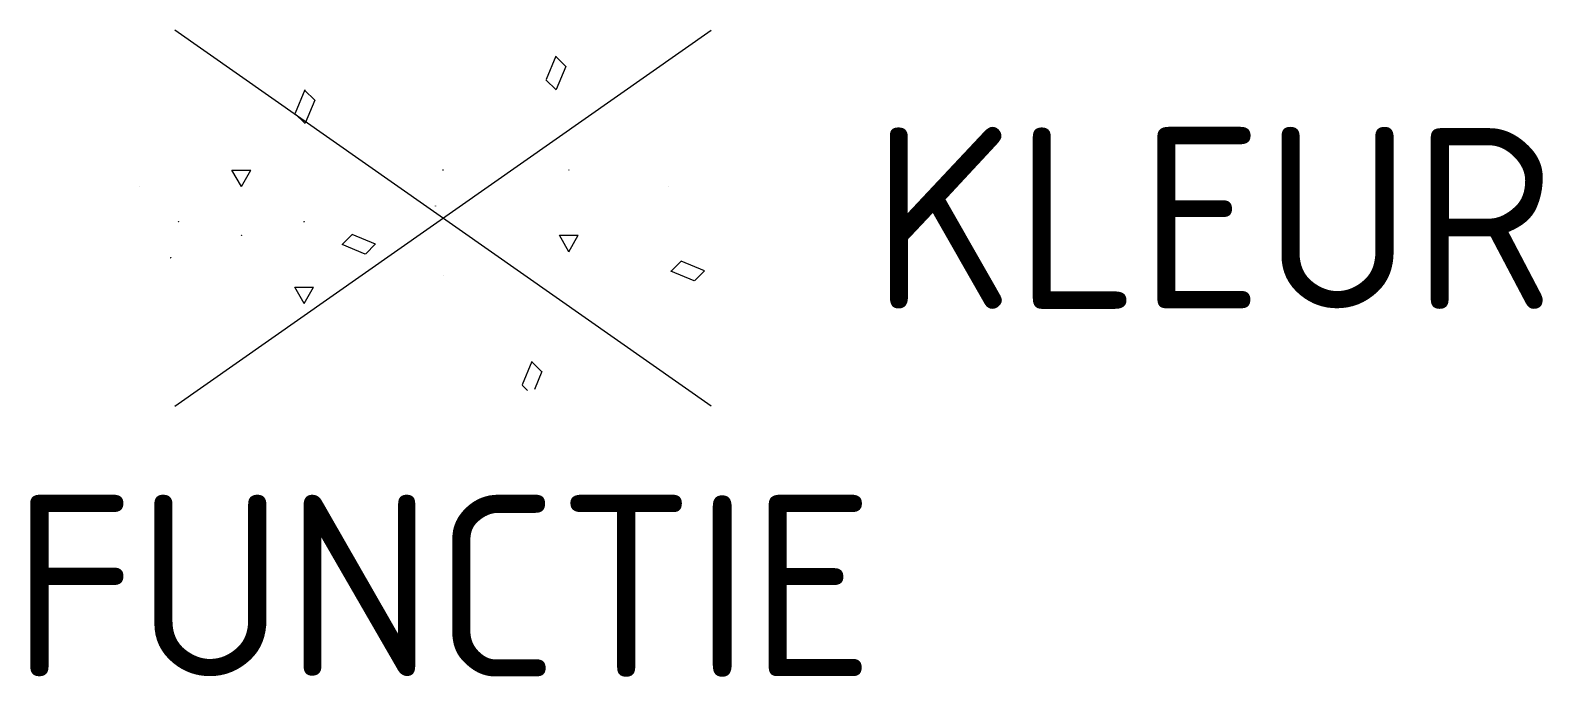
# Model space of a CAD drawing. Header units: metres. Extents: x -4.1 to 10.9, y -4.6 to 1.9.
import ezdxf
from ezdxf.enums import TextEntityAlignment as Align

# ---------------------------------------------------------------- set-up
doc = ezdxf.new("R2010")
doc.units = ezdxf.units.M
doc.styles.add('NLCS-ISO', font='NLCS-ISO.ttf')

msp = doc.modelspace()

# ---------------------------------------------------------------- linework, layer by layer
for p, q in [((-2.662, -1.864), (2.662, 1.864)), ((2.662, -1.864), (-2.662, 1.864)), ((1.119, 1.606), (1.023, 1.375)), ((1.118, 1.604), (1.218, 1.504)), ((1.219, 1.506), (1.123, 1.275)), ((1.022, 1.373), (1.122, 1.273)), ((-1.372, 1.272), (-1.468, 1.041)), ((-1.373, 1.269), (-1.273, 1.169)), ((-1.272, 1.172), (-1.368, 0.941)), ((-1.469, 1.038), (-1.369, 0.938)), ((-2.094, 0.477), (-1.906, 0.477)), ((-2, 0.315), (-2.094, 0.477)), ((-2, 0.315), (-1.906, 0.477)), ((-1.005, -0.259), (-0.774, -0.354)), ((-1, -0.261), (-0.9, -0.161)), ((-0.905, -0.159), (-0.674, -0.254)), ((-0.769, -0.356), (-0.669, -0.256)), ((1.155, -0.17), (1.342, -0.17)), ((1.249, -0.333), (1.155, -0.17)), ((1.249, -0.333), (1.342, -0.17)), ((2.264, -0.526), (2.364, -0.426)), ((2.359, -0.424), (2.59, -0.52)), ((2.259, -0.524), (2.49, -0.62)), ((2.495, -0.622), (2.595, -0.522)), ((-1.471, -0.684), (-1.284, -0.684)), ((-1.378, -0.846), (-1.471, -0.684)), ((-1.378, -0.846), (-1.284, -0.684)), ((0.882, -1.423), (0.786, -1.654)), ((0.881, -1.425), (0.981, -1.525)), ((0.982, -1.523), (0.909, -1.7)), ((0.785, -1.656), (0.838, -1.709))]:
    msp.add_line(p, q)
for centre in [(0, 0.477), (1.249, 0.477), (-3.011, 0.314), (2.238, 0.314), (-0.074, 0.121), (-2.626, -0.036), (-1.378, -0.036), (-2, -0.17), (-2.701, -0.393), (0.002, -0.569)]:
    msp.add_circle(centre, 0.00119)

# ---------------------------------------------------------------- texts
at = {"style": 'NLCS-ISO'}
msp.add_attdef('KLEUR', text='', height=1.8, dxfattribs=at).set_placement((4.25, 0), align=Align.MIDDLE_LEFT)
at = {"style": 'NLCS-ISO', "flags": 1}
msp.add_attdef('FUNCTIE', text='', height=1.8, dxfattribs=at).set_placement((0, -2.75), align=Align.TOP_CENTER)

doc.saveas('drawing.dxf')
